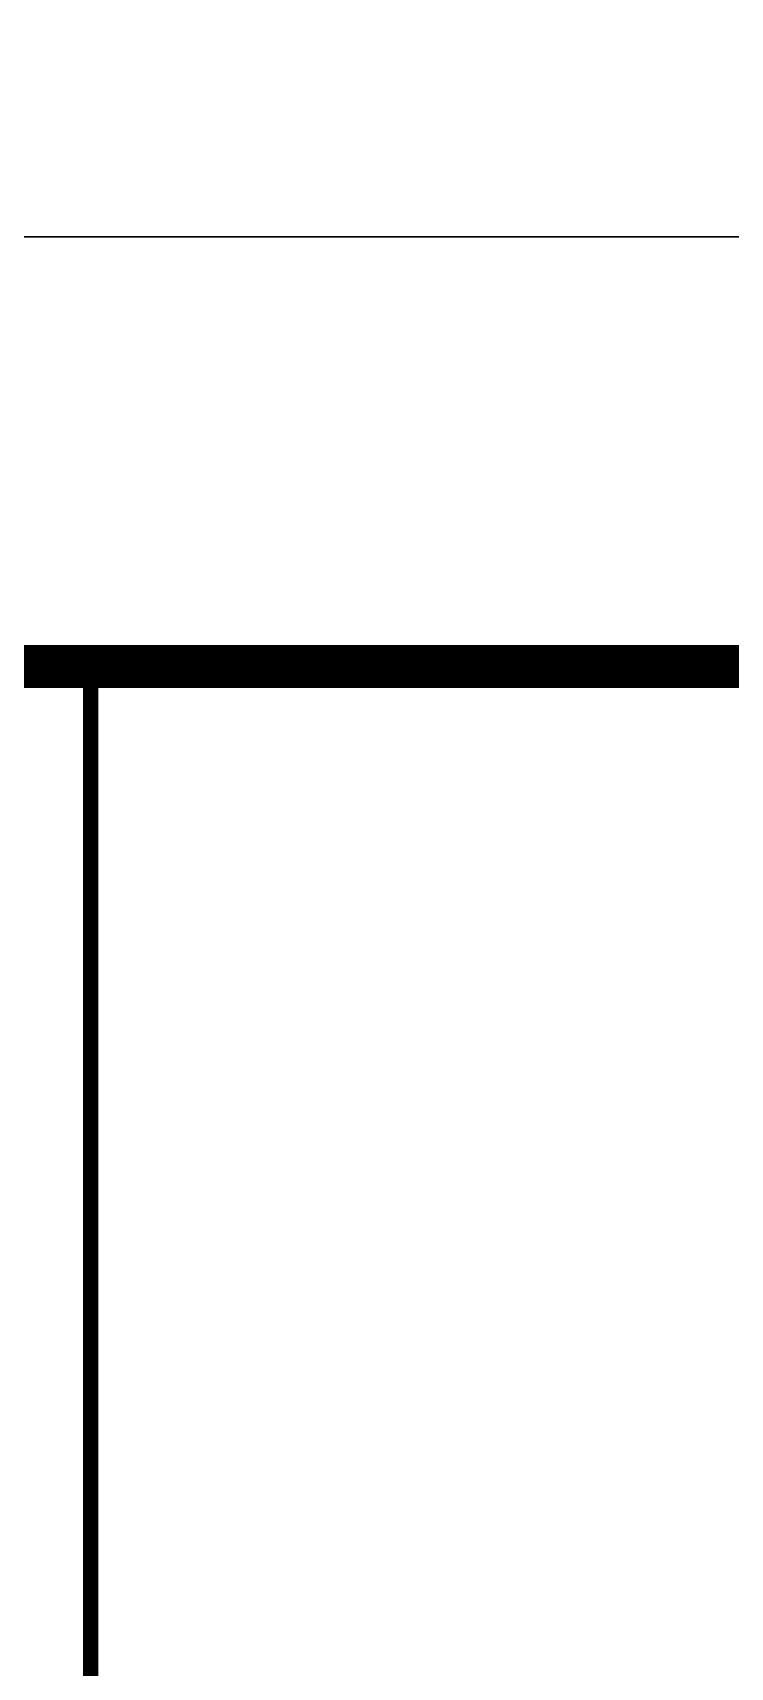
# Model space of a CAD drawing. Extents: x 54907 to 703237, y -798661 to -546661.
# Drawn here: x 479515 to 481949, y -614656 to -608949 of the extents above; entities that cross this region are included whole.
import ezdxf

# ---------------------------------------------------------------- set-up
doc = ezdxf.new("R2010")
doc.units = 0
doc.header["$LTSCALE"] = 1000
doc.header["$MEASUREMENT"] = 0
doc.layers.add('PUB_TITLE', color=4, linetype='Continuous')
doc.layers.add('yichutu', color=7, linetype='Continuous', true_color=0xffffff, plot=False)

# ---------------------------------------------------------------- blocks, each defined once
blk = doc.blocks.new('yct-1337-420-200550-63000-150-2010.0')
at = {"layer": 'yichutu', "color": 7, "true_color": 0xffffff}
blk.add_lwpolyline([(0, 0), (0, 63000), (200550, 63000), (200550, 0)], close=True, dxfattribs=at)

msp = doc.modelspace()

# ---------------------------------------------------------------- linework, layer by layer
at = {"layer": 'PUB_TITLE'}
for p, q in [((288365.7, -609661.4), (488915.7, -609661.4)), ((488915.7, -609661.4), (288365.7, -609661.4))]:
    msp.add_line(p, q, dxfattribs=at)
at = {"layer": 'PUB_TITLE', "const_width": 150}
msp.add_lwpolyline([(292115.7, -671161.4), (487565.7, -671161.4), (487565.7, -611161.4), (292115.7, -611161.4)], close=True, dxfattribs=at)
at = {"layer": 'PUB_TITLE', "color": 4, "const_width": 52.8}
msp.add_lwpolyline([(479717.7, -618792.1), (487565.7, -618792.1), (487565.7, -611161.4), (479717.7, -611161.4)], close=True, dxfattribs=at)

# ---------------------------------------------------------------- block references
at = {"layer": 'yichutu'}
for p in [(288365.7, -609661.4), (288365.7, -672661.4)]:
    msp.add_blockref('yct-1337-420-200550-63000-150-2010.0', p, dxfattribs=at)

doc.saveas('drawing.dxf')
